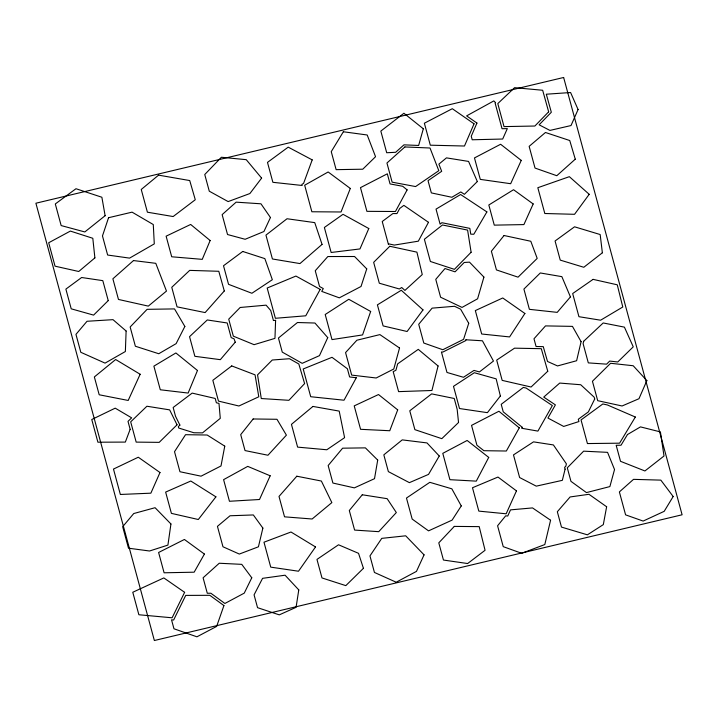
<?xml version="1.0" encoding="UTF-8"?>
<svg xmlns="http://www.w3.org/2000/svg" width="718" height="718" viewBox="0 0 718 718"><rect width="100%" height="100%" fill="white"/><g stroke="black" fill="none" stroke-linecap="round" stroke-linejoin="round"><path stroke-width="1.08" d="M275.604 320.336L274.958 338.366L254.082 344.676L233.332 336.159L228.728 319.151L240.162 307.483L266.091 305.159L270.713 310.49L273.432 320.515L275.604 320.336M126.117 331.007L125.363 351.524L105.061 363.12L80.811 352.296L75.955 334.364L87.022 321.278L113.004 319.663L126.117 331.007M170.938 523.978L167.922 545.088L149.541 551.002L128.495 548.193L122.679 526.707L133.736 513.541L155.07 507.707L170.938 523.978M298.778 589.9L296.076 607.32L279.284 614.859L257.547 607.67L254.073 594.854L262.573 578.331L285.082 575.208L298.778 589.9M377.704 460.067L374.509 478.682L354.369 487.872L332.901 483.043L328.162 465.533L342.612 448.185L365.39 447.87L377.704 460.067M606.638 506.764L603.317 524.616L587.387 534.829L561.485 527.093L557.33 511.737L570.11 496.955L588.966 494.289L606.638 506.764M224.761 446.147L221 465.964L201.049 476.178L179.949 471.735L174.519 451.694L185.54 434.695L207.179 435.018L224.761 446.147M581.095 341.669L576.617 360.732L557.518 365.938L547.52 361.477L543.266 346.641L536.077 346.507L533.986 338.788L545.509 325.9L572.452 326.376L581.095 341.669M583.662 341.283L583.106 343.653L588.311 362.886L606.584 364.161L609.699 361.082L617.767 361.962L633.249 346.839L624.418 327.139L603.192 322.965L583.662 341.283M550.58 520.227L544.809 544.549L521.708 553.3L503.237 546.649L497.583 525.773L505.669 515.838L507.734 516.036L510.525 509.87L532.523 507.913L550.58 520.227M262.878 528.089L258.426 546.802L239.318 554.063L222.966 546.766L217.437 526.357L230.038 515.766L253.337 514.95L262.878 528.089M565.102 469.159L562.338 480.342L536.256 486.149L519.617 477.533L513.487 454.907L533.519 441.866L553.39 444.936L566.403 463.864L565.847 466.135L564.617 467.382L565.102 469.159M438.079 365.956L431.922 390.493L398.598 391.633L393.186 371.655L395.914 370.264L397.682 363.829L418.262 349.361L438.079 365.956M614.536 469.536L609.887 486.58L586.444 492.593L570.954 481.338L567.292 467.813L583.626 451.164L607.554 452.349L614.536 469.536M399.54 348.015L393.778 368.998L376.187 377.991L351.667 375.101L345.564 352.574L356.882 340.224L379.903 334.606L399.54 348.015M423.324 128.782L418.639 145.458L403.974 144.848L395.645 152.297L386.697 152.737L380.827 131.089L403.92 113.256L423.324 128.782M483.914 277.085L477.596 298.796L462.042 307.421L440.61 297.225L435.763 279.356L444.998 268.532L455.068 271.835L464.205 262.483L469.491 262.142L483.914 277.085M468.719 323.271L463.586 339.336L442.818 349.738L423.799 343.042L418.72 324.276L432.11 308.139L454.521 306.281L460.615 309.18L468.719 323.271M465.946 339.785L465.686 340.628L442.88 352.053L441.435 351.991L446.982 372.462L463.478 377.282L473.997 370.407L479.427 371.933L493.454 361.055L482.424 340.79L465.946 339.785M366.745 268.9L361.028 286.482L339.309 297.844L321.736 291.391L323.279 288.564L319.528 286.5L315.256 270.74L327.848 256.541L354.557 256.505L366.745 268.9M108.553 217.716L102.468 235.935L107.637 255.034L129.572 258.121L154.289 243.887L153.284 224.546L132.067 212.151L108.553 217.716M370.667 311.468L362.572 334.929L332.003 339.596L325.209 314.502L348.777 299.28L370.667 311.468M223.926 605.57L216.639 626.41L196.929 636.812L173.962 628.78L171.539 619.84L173.621 620.029L185.72 595.401L209.835 595.312L223.926 605.57M312.204 159.881L303.57 183.422L301.883 184.373L302.188 185.477L272.876 182.309L267.482 162.394L288.214 147.145L312.204 159.881M130.155 429.31L125.345 442.091L97.908 442.207L91.76 419.518L115.212 408.156L131.654 417.858L128.001 421.376L130.155 429.31M397.7 409.87L389.757 430.737L360.571 429.31L354.216 405.876L378.512 394.532L397.7 409.87M350.312 188.457L341.032 211.981L311.863 211.765L304.674 185.217L328.153 171.979L350.312 188.457M197.477 370.488L188.134 393.06L160.293 389.775L153.885 366.144L175.892 352.96L197.477 370.488M210.15 240.521L202.252 259.351L171.701 256.784L166.118 236.177L190.665 224.456L210.15 240.521M474.051 123.81L464.474 146.023L430.315 145.189L424.365 123.218L452.313 108.705L474.051 123.81M476.94 123.056L471.25 136.24L472.211 139.777L502.681 139.032L507.33 128.603L502.044 128.702L495.115 103.114L495.573 102.683L493.822 100.915L466.61 115.885L476.94 123.056M368.792 228.53L359.969 248.931L331.151 252.485L324.374 227.48L343.016 214.314L368.792 228.53M646.873 380.603L638.966 398.723L622.075 405.984L597.699 400.68L592.44 381.258L610.605 363.281L633.186 365.74L646.873 380.603M159.988 472.525L150.87 493.176L120.355 494.469L113.48 469.069L138.287 457.222L159.988 472.525M578.08 109.531L571.007 125.551L549.934 130.416L539.128 124.824L551.325 112.259L546.317 94.211L570.595 92.523L578.08 109.531M270.174 475.792L259.503 499.504L229.446 501.272L223.594 479.651L247.746 466.377L270.174 475.792M533.178 203.948L523.907 224.59L494.28 225.138L488.823 204.989L513.549 189.714L533.178 203.948M516.466 490.879L506.163 513.792L478.816 511.117L472.489 487.746L497.978 477.057L516.466 490.879M521.25 160.401L510.669 183.709L480.288 179.383L474.472 157.933L500.625 144.264L521.25 160.401M140.154 374.257L128.19 400.456L99.192 394.774L94.354 376.941L115.652 359.521L140.154 374.257M327.74 337.622L319.474 355.634L302.188 363.335L282.264 352.116L278.449 338.025L297.449 322.517L314.951 323.028L327.74 337.622M424.06 554.861L416.467 571.384L396.192 582.217L374.437 572.452L369.958 555.903L381.752 538.365L405.697 535.808L424.06 554.861M270.453 217.527L263.919 231.528L245.134 239.282L227.534 234.526L222.14 214.628L236.132 202.153L260.966 203.804L270.453 217.527M251.776 577.784L244.255 593.131L224.896 603.47L210.859 593.239L207.287 593.256L203.095 577.784L219.241 563.244L241.76 564.357L251.776 577.784M184.625 592.323L172.114 617.794L138.87 614.752L132.776 592.26L163.83 577.918L184.625 592.323M594.701 399.029L588.374 411.89L578.295 419.258L578.923 421.556L563.684 426.438L547.942 418.055L555.391 404.889L543.732 397.099L559.735 383.071L580.727 384.74L594.199 397.198L594.701 399.029M184.849 326.448L176.125 343.644L158.759 353.732L135.37 346.238L130.155 326.986L147.109 309.332L174.519 308.911L184.849 326.448M488.725 457.411L476.285 481.141L449.917 479.687L442.782 453.345L467.149 440.466L488.725 457.411M428.484 222.302L418.325 241.176L394.317 245.08L389.012 243.932L388.447 244.488L382.227 221.503L392.881 213.56L396.955 213.578L399.72 208.462L403.866 205.366L428.484 222.302M407.115 189.893L395.438 211.505L366.907 211.343L360.481 187.64L387.316 173.81L390.053 183.925L402.726 186.294L407.115 189.893M320.183 289.399L305.76 315.803L275.38 318.289L267.186 288.026L295.924 276.062L320.183 289.399M356.308 377.749L344.021 400.213L310.714 396.722L303.202 368.98L332.012 357.313L347.395 368.756L349.612 376.959L356.308 377.749M519.285 427.847L506.343 451.021L483.878 450.698L476.923 445.232L471.546 425.379L498.902 411.261L519.285 427.847M522.246 427.3L521.708 428.26L537.908 431.105L552.348 405.571L526.141 388.061L523.341 387.424L501.209 404.333L503.246 411.836L522.246 427.3M204.406 554.063L194.156 572.192L164.099 572.793L158.606 552.483L184.409 539.469L204.406 554.063M486.885 211.909L473.817 234.256L470.748 234.158L469.832 228.378L441.884 222.715L440.098 224.115L436.032 209.117L460.624 194.524L486.885 211.909M439.263 456.002L428.529 474.392L409.386 482.649L388.366 471.618L383.825 454.844L402.233 439.883L426.995 442.925L439.263 456.002M635.331 417.032L619.58 443.177L587.432 443.562L581.033 419.913L602.842 403.974L607.401 404.961L635.331 417.032M627.478 434.534L621.034 445.223L616.179 445.286L620.523 461.315L644.917 470.963L664.015 456.002L660.416 431.913L640.465 426.887L627.478 434.534M673.17 496.524L664.186 511.333L643.14 521.071L625.593 514.851L619.374 491.911L633.518 479.355L660.838 480.127L673.17 496.524M343.357 131.762L331.249 151.66L336.132 169.654L362.769 169.206L375.55 156.703L367.203 134.993L343.357 131.762M461.261 505.93L452.107 520.11L428.547 530.862L412.168 519.06L406.469 498.041L429.813 482.325L451.846 488.823L461.261 505.93M524.894 313.479L509.592 336.93L481.679 334.005L475.334 310.58L502.744 297.979L524.894 313.479M315.525 546.936L298.5 571.223L270.731 567.139L263.982 542.207L290.996 532.011L315.525 546.936M589.209 194.309L574.553 214.305L544.809 213.506L537.827 187.712L569.356 176.673L589.209 194.309M423.01 309.898L407.115 331.501L383.116 325.918L377.408 304.854L401.29 290.26L423.01 309.898M261.621 178.118L249.891 193.537L228.136 201.587L209.279 191.194L204.756 174.51L221.386 157.26L246.247 159.674L261.621 178.118M215.912 496.838L198.312 519.518L171.405 513.37L165.643 492.09L190.8 481.024L215.912 496.838M500.365 395.995L487.405 412.662L459.511 408.533L453.498 386.338L474.338 372.723L496.156 378.862L500.365 395.995M253.158 418.971L240.709 434.623L245.026 450.572L267.958 455.239L286.401 435.144L276.969 419.285L253.158 418.971M504.063 235.513L491.381 251.237L496.443 269.923L518.055 277.166L537.199 258.399L530.799 241.266L504.063 235.513M362.285 494.774L349.298 510.507L354.602 530.081L378.745 531.67L396.327 512.544L387.146 498.678L362.285 494.774M235.244 342.172L220.327 359.664L194.865 356.308L189.543 336.661L207.287 319.959L227.211 322.983L231.178 337.622L234.023 338.797L235.244 342.172M570.424 296.902L557.213 312.366L529.39 309.332L523.907 289.076L540.304 272.966L561.853 276.645L570.424 296.902M296.812 476.214L279.006 496.434L284.534 516.834L312.124 518.997L331.851 502.609L321.377 481.042L296.812 476.214M224.294 290.961L205.133 312.581L177.059 306.864L171.764 287.308L189.696 270.381L218.793 271.287L224.294 290.961M304.603 383.583L288.914 400.312L261.28 398.535L257.556 374.859L272.266 360.014L289.462 358.722L298.814 363.99L304.603 383.583M454.297 526.402L438.788 542.844L443.455 560.049L467.633 563.54L485.063 550.284L479.202 526.626L454.297 526.402M548.651 111.837L534.874 126.027L504.027 126.601L497.798 103.589L514.591 87.668L542.664 90.262L548.651 111.837M471.116 252.242L454.404 269.349L430.387 261.478L424.374 239.274L442.485 224.985L467.597 230.083L471.116 252.242M389.793 246.265L373.656 262.348L379.31 283.215L399.325 288.977L401.712 287.523L404.916 290.413L422.265 274.554L416.916 252.144L389.793 246.265M108.238 300.609L93.6 315.112L71.217 308.821L65.877 289.112L81.628 277.507L102.809 280.648L108.238 300.609M477.335 181.546L464.402 194.318L460.821 191.948L451.864 197.27L431.347 192.9L428.027 180.64L441.678 171.306L438.895 164.135L446.461 157.87L468.567 161.424L477.335 181.546M177.032 424.814L159.199 442.36L136.178 442.117L130.685 421.843L146.912 406.235L169.654 409.87L177.032 424.814M179.886 425.101L178.324 426.627L178.701 428.018L193.833 432.748L202.53 432.873L220.282 418.334L218.99 403.408L216.369 402.771L215.203 398.463L192.173 393.105L173.146 407.492L175.515 416.243L179.886 425.101M363.434 568.315L345.816 585.628L321.987 577.945L316.961 559.421L338.528 544.783L358.533 553.327L363.434 568.315M458.542 422.489L441.821 438.662L414.878 429.651L409.772 410.786L431.644 393.877L454.234 398.481L457.16 409.287L458.542 422.489M547.762 371.233L531.078 387.02L502.178 380.387L496.685 360.104L514.546 348.167L541.291 348.679L547.762 371.233M404.88 146.957L386.948 163.013L392.136 182.166L415.596 186.563L438.806 170.678L430.019 148.007L404.88 146.957M575.271 159.181L556.8 175.713L535.027 168.066L529.139 146.355L545.456 132.489L569.751 140.531L575.271 159.181M133.503 260.562L112.879 278.799L118.47 299.451L148.303 306.119L166.477 291.077L155.788 263.326L133.503 260.562M322.059 244.398L299.962 263.578L272.418 258.974L265.947 235.118L287.029 218.748L314.744 222.625L322.059 244.398M94.884 257.897L78.738 271.494L55.035 266.172L48.689 242.765L70.364 231.079L92.81 238.286L94.884 257.897M312.949 406.433L291.445 424.365L297.611 447.126L326.807 449.764L344.595 437.657L339.201 411.1L312.949 406.433M158.588 175.138L141.249 189.471L147.405 212.205L173.146 216.54L195.278 199.739L189.732 180.559L158.588 175.138M105.124 215.705L84.814 231.95L61.156 225.569L55.304 203.948L75.982 188.726L101.875 197.244L105.124 215.705M602.366 252.799L583.806 267.276L560.246 260.113L555.068 240.988L574.553 226.807L600.176 234.544L602.366 252.799M231.734 365.92L212.833 380.316L218.469 401.093L238.897 406.002L258.794 396.785L255.043 374.832L231.734 365.92M242.738 251.462L223.513 265.75L228.539 284.319L251.892 293.267L272.337 279.715L264.852 258.624L242.738 251.462M593.077 279.365L572.668 293.545L578.941 316.701L600.616 320.201L622.775 307.008L617.265 284.804L593.077 279.365M563.639 77.481L35.9 203.221L154.361 640.519L682.1 514.779L563.639 77.481"/></g></svg>
